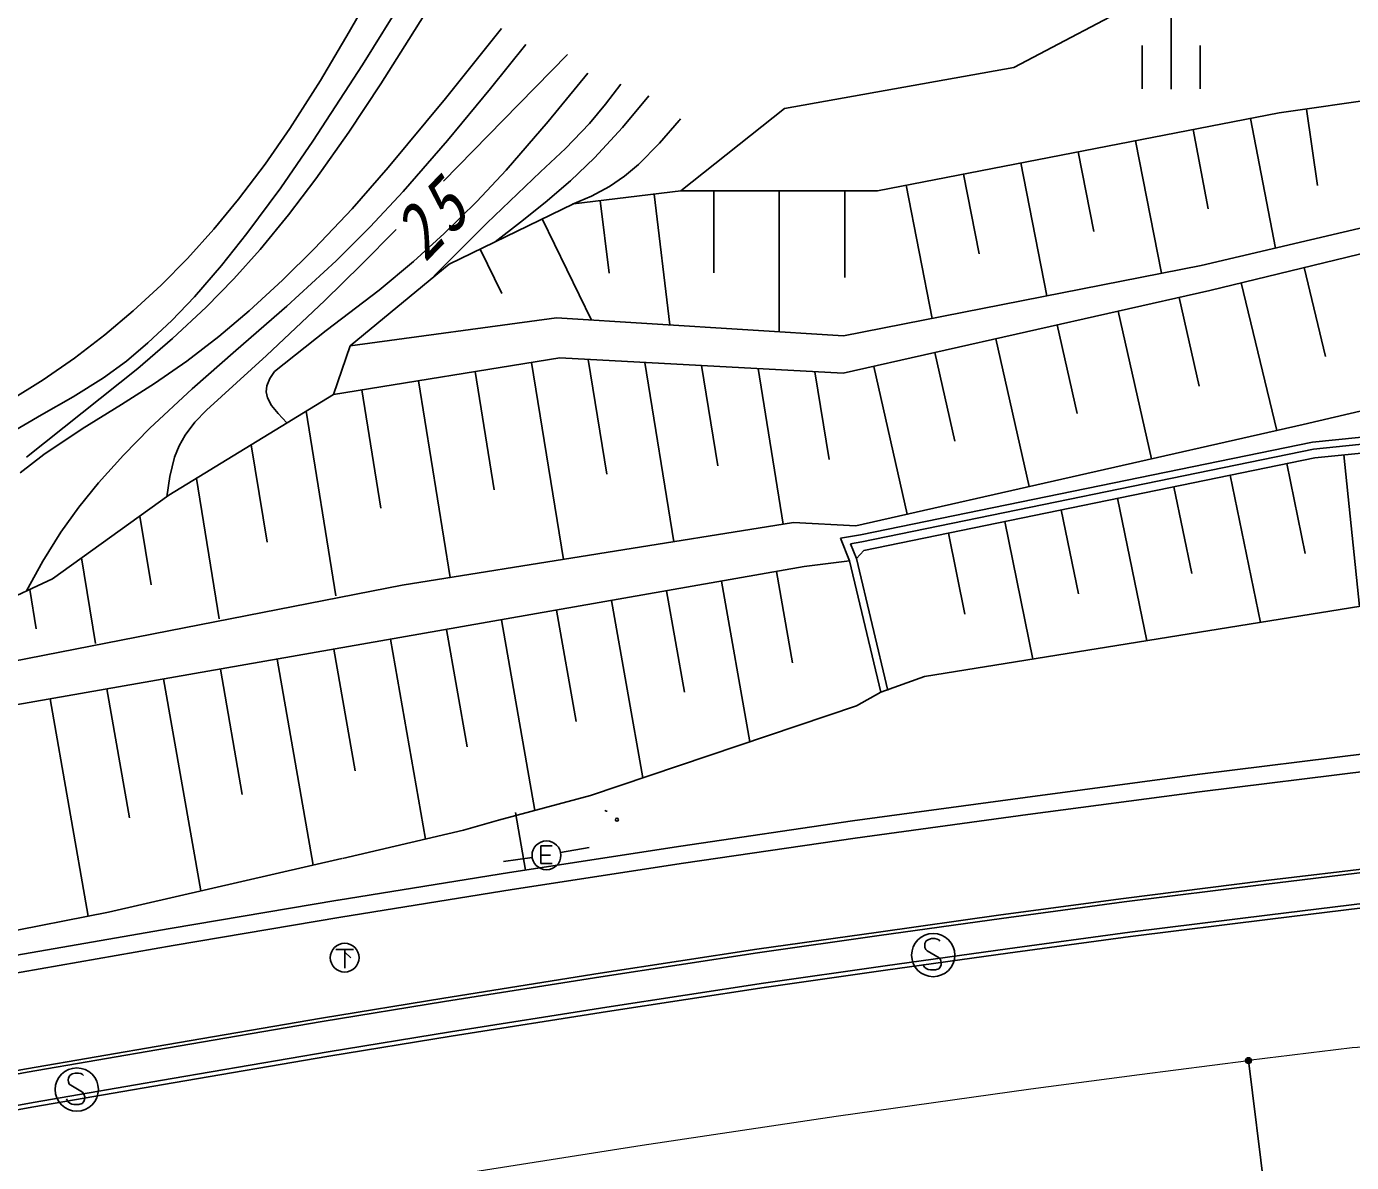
# Model space of a CAD drawing. Units: millimetres, scale not verified. Extents: x 39992 to 679863, y 19996 to 379924.
# Drawn here: x 107053 to 152810, y 281438 to 320670 of the extents above; entities that cross this region are included whole.
import ezdxf

# ---------------------------------------------------------------- set-up
doc = ezdxf.new("R2010")
doc.units = ezdxf.units.MM
doc.header["$LTSCALE"] = 999.799
doc.linetypes.add('CHAIN', pattern=[18.5, 12, -1.5, 3.5, -1.5])
doc.layers.add('M-BGD', color=7, linetype='Continuous', lineweight=25)
doc.layers.add('M-BMK', color=2, linetype='CHAIN', lineweight=13)
doc.styles.add('ＭＳ ゴシック', font='')
doc.styles.get('ＭＳ ゴシック').set_extended_font_data('MS Gothic')

msp = doc.modelspace()

# ---------------------------------------------------------------- linework, layer by layer
at = {"layer": 'M-BGD'}
for p, q in [((141149.8, 319249.5), (151702.5, 324821)), ((120307.1, 321997.2), (118657.9, 319347.9)), ((120257.8, 320222.3), (121216.5, 321766)), ((118197.6, 320481.5), (118776.1, 321486.9)), ((146578.7, 321006.7), (146578.7, 318507.2)), ((117200.2, 318806.9), (118197.6, 320481.5)), ((123461.8, 320601.3), (121527, 318178.5)), ((119286.3, 318688.5), (120257.8, 320222.3)), ((123685.4, 319286), (124302, 320052.8)), ((145578.9, 320013.1), (145578.9, 318513.4)), ((147578.5, 320013.1), (147578.5, 318513.4)), ((123514.5, 317437.9), (125740.2, 319698.3)), ((118657.9, 319347.9), (116946.5, 316712.8)), ((123073.3, 318528.7), (123685.4, 319286)), ((126434.2, 319052.8), (125068.5, 317385.1)), ((133231.4, 317834.5), (141149.8, 319249.5)), ((116144.1, 317151.6), (117200.2, 318806.9)), ((118188.1, 317025.2), (119286.3, 318688.5)), ((121586.6, 316727.2), (123073.3, 318528.7)), ((127042.2, 317989.9), (127571.8, 318678.1)), ((157939.4, 318780.5), (150306.8, 317683.2)), ((121527, 318178.5), (119547.1, 315795.5)), ((128542.8, 318272.5), (127630, 317185.7)), ((126489.5, 317322.6), (127042.2, 317989.9)), ((129651.2, 314995.1), (133231.4, 317834.5)), ((150306.8, 317683.2), (136444.6, 314998.1)), ((151260.9, 317820.3), (151640.5, 315179.8)), ((115289, 315916.2), (116144.1, 317151.6)), ((121455.6, 315323.3), (123514.5, 317437.9)), ((125068.5, 317385.1), (123615.7, 315707.5)), ((125663.2, 316460.5), (126489.5, 317322.6)), ((127630, 317185.7), (126668.1, 316134.5)), ((128907.6, 316638.3), (129595.7, 317421.6)), ((129595.7, 317421.6), (129615.8, 317444.9)), ((129615.8, 317444.9), (129642.5, 317476)), ((147336.3, 317107.8), (147865.2, 314377.4)), ((149316.6, 317491.4), (150183.1, 313018.2)), ((116946.5, 316712.8), (115833.5, 315102.8)), ((117047.8, 315406.9), (118188.1, 317025.2)), ((120058.1, 314969.5), (121586.6, 316727.2)), ((145356, 316724.2), (146242.8, 312145.8)), ((124799, 315646.1), (125663.2, 316460.5)), ((128185.5, 315906.7), (128907.6, 316638.3)), ((143375.7, 316340.6), (143908.5, 313590.1)), ((114379.2, 314708.3), (115289, 315916.2)), ((119547.1, 315795.5), (118294.6, 314375.8)), ((126668.1, 316134.5), (125839.8, 315344.2)), ((127700.7, 315495.5), (128185.5, 315906.7)), ((141395.4, 315957), (142284.5, 311367)), ((116104.9, 314166), (117047.8, 315406.9)), ((123615.7, 315707.5), (122598.6, 314622.5)), ((122944.4, 313872.4), (124799, 315646.1)), ((125839.8, 315344.2), (124969.2, 314596.7)), ((127190.4, 315140.7), (127700.7, 315495.5)), ((139415.1, 315573.5), (139949.2, 312816)), ((115833.5, 315102.8), (114663.3, 313515.9)), ((118924.3, 313749.9), (120058.1, 314969.5)), ((125911.2, 314533.4), (126562.4, 314809)), ((129651.2, 314995.1), (125940.3, 314547.6)), ((126562.4, 314809), (127190.4, 315140.7)), ((128723.4, 314883.2), (129268.5, 310363.4)), ((136444.6, 314998.1), (129651.2, 314995.1)), ((130783.4, 314995.6), (130784.6, 312159)), ((133047.9, 314996.6), (133050, 310125.3)), ((135312.4, 314997.6), (135313.7, 311996.5)), ((137434.8, 315189.9), (138326.1, 310588.3)), ((113522.7, 313667.5), (114379.2, 314708.3)), ((118294.6, 314375.8), (117003.8, 313003.4)), ((122598.6, 314622.5), (121479.7, 313519.6)), ((125940.3, 314547.6), (121643.7, 312456.8)), ((124969.2, 314596.7), (124110.4, 313908.4)), ((126868, 314659.5), (127170.2, 312153.5)), ((115120.3, 312969.8), (116104.9, 314166)), ((124110.4, 313908.4), (123238.9, 313233)), ((124866.1, 314024.9), (126565, 310533.6)), ((147612.8, 312415.3), (154881.5, 314120.2)), ((112610.7, 312654.6), (113522.7, 313667.5)), ((114663.3, 313515.9), (113785.6, 312410.8)), ((117749.1, 312573.8), (118924.3, 313749.9)), ((118606.5, 312437.5), (119822.6, 313657.9)), ((121479.7, 313519.6), (120414, 312552.3)), ((121133.9, 312057.6), (122944.4, 313872.4)), ((117003.8, 313003.4), (115897.1, 311908.5)), ((122717.8, 312979.5), (123465.2, 311443.6)), ((147915.6, 311553.8), (154429.7, 313130)), ((111704.8, 311736.7), (112610.7, 312654.6)), ((114211, 311955.1), (115120.3, 312969.8)), ((116037.3, 311006.7), (117749.1, 312573.8)), ((120414, 312552.3), (119234.6, 311565.7)), ((113785.6, 312410.8), (112857.3, 311338.8)), ((117354.7, 311207.7), (118606.5, 312437.5)), ((121643.7, 312456.8), (118228, 309641.2)), ((135263.8, 309985.8), (147612.8, 312415.3)), ((151172.7, 312341.9), (151916.5, 309267.9)), ((110741.7, 310847.3), (111704.8, 311736.7)), ((113253.9, 310977.4), (114211, 311955.1)), ((115897.1, 311908.5), (114745.1, 310853.5)), ((149001.3, 311816.5), (150235.5, 306715.8)), ((112857.3, 311338.8), (112070.9, 310516)), ((115343.1, 309302.5), (117354.7, 311207.7)), ((119234.6, 311565.7), (117398.2, 310176.8)), ((135255.1, 308693.5), (147915.6, 311553.8)), ((146860.6, 311315.4), (147552.2, 308254.3)), ((109760.3, 310022.2), (110741.7, 310847.3)), ((112093.6, 309895.3), (113253.9, 310977.4)), ((114745.1, 310853.5), (113689.1, 309964)), ((114286.9, 309485.6), (116037.3, 311006.7)), ((144750.5, 310838.7), (145903.2, 305736.7)), ((112070.9, 310516), (111247.5, 309741.4)), ((118228, 309641.2), (125361.2, 310609.4)), ((125361.2, 310609.4), (135263.8, 309985.8)), ((142640.4, 310362), (143332, 307300.7)), ((108710.4, 309219.4), (109760.3, 310022.2)), ((110892.4, 308857.4), (112093.6, 309895.3)), ((113689.1, 309964), (112587.3, 309115.2)), ((117398.2, 310176.8), (115618.1, 308752.2)), ((140530.3, 309885.3), (141683.1, 304783)), ((111247.5, 309741.4), (110500.6, 309116.1)), ((112777.8, 308160.7), (114286.9, 309485.6)), ((117657.3, 307965.2), (118228, 309641.2)), ((138420.2, 309408.6), (139111.9, 306347.1)), ((162995.4, 309700.8), (151140.2, 306920.2)), ((107626.4, 308466.6), (108710.4, 309219.4)), ((110500.6, 309116.1), (109712.5, 308534.7)), ((112587.3, 309115.2), (111476.8, 308340.1)), ((113264.8, 307417.2), (115343.1, 309302.5)), ((117657.3, 307965.2), (125474.5, 309227.4)), ((124497.4, 309069.7), (125595.9, 302266.5)), ((125474.5, 309227.4), (135255.1, 308693.5)), ((126452.6, 309174.1), (127091.8, 305215.2)), ((128408.7, 309067.3), (129408.1, 302877.9)), ((130364.8, 308960.5), (130924.9, 305492.1)), ((136310.1, 308931.9), (137462.9, 303829.2)), ((106469.4, 307737.7), (107626.4, 308466.6)), ((107052.2, 305800.3), (110892.4, 308857.4)), ((109712.5, 308534.7), (108666.6, 307879.4)), ((115450.9, 308507.7), (115352.9, 308260.9)), ((115618.1, 308752.2), (115450.9, 308507.7)), ((120588.8, 308438.5), (121686.3, 301641.7)), ((122543.1, 308754.1), (123201.9, 304674.1)), ((132320.9, 308853.7), (133188.4, 303481.7)), ((134277, 308746.9), (134766.9, 305713.5)), ((111476.8, 308340.1), (110328.6, 307612.3)), ((111312.5, 306794.3), (112777.8, 308160.7)), ((111973.6, 304483.8), (117657.3, 307965.2)), ((115352.9, 308260.9), (115332.4, 308058.6)), ((115332.4, 308058.6), (115374.5, 307846.8)), ((118634.5, 308122.9), (119293.6, 304040.7)), ((168048.9, 308010.8), (151462.4, 306319)), ((108666.6, 307879.4), (107569.5, 307263.4)), ((110328.6, 307612.3), (108973.4, 306776.5)), ((115374.5, 307846.8), (115518.2, 307578.1)), ((115518.2, 307578.1), (115742.1, 307299.4)), ((168038.2, 307758.5), (151500.4, 306071.6)), ((107569.5, 307263.4), (106352.3, 306547.8)), ((112867.5, 306999.9), (113264.8, 307417.2)), ((115742.1, 307299.4), (115890.9, 307139.6)), ((115890.9, 307139.6), (116046.5, 306979.5)), ((116710, 307384.9), (117740, 301006.7)), ((168025.2, 307455.6), (151545.9, 305774.7)), ((108973.4, 306776.5), (107646.7, 305887.6)), ((110402.5, 305869.9), (111312.5, 306794.3)), ((112531.7, 306561.7), (112867.5, 306999.9)), ((151140.2, 306920.2), (135692.8, 303429.2)), ((112162.2, 305792.9), (112319.8, 306190.7)), ((112319.8, 306190.7), (112531.7, 306561.7)), ((114815.5, 306224.5), (115359.1, 302857.9)), ((151462.4, 306319), (135855.1, 303114.3)), ((107646.7, 305887.6), (106828.7, 305253.1)), ((109539.3, 304907.6), (110402.5, 305869.9)), ((112001.6, 305125.2), (112162.2, 305792.9)), ((151500.4, 306071.6), (135905.4, 302869.4)), ((151545.9, 305774.7), (135965.7, 302575.6)), ((152548.1, 305876.9), (153082.3, 300639.3)), ((150572.1, 305574.8), (151208.9, 302473.6)), ((108862.3, 304068.1), (109539.3, 304907.6)), ((111897.2, 304429), (112001.6, 305125.2)), ((112920.9, 305064), (113704.8, 300209.1)), ((146677.1, 304775), (147293.2, 301774.4)), ((148624.6, 305174.9), (149668.7, 300090.1)), ((107952.5, 301596.9), (111973.6, 304483.8)), ((144729.6, 304375.1), (145739.2, 299458)), ((108240.6, 303202.1), (108862.3, 304068.1)), ((142782, 303975.2), (143377.5, 301075.2)), ((110968.3, 303762.1), (111352.3, 301384.2)), ((133538.7, 303535.7), (120023.9, 301376)), ((135692.8, 303429.2), (133538.7, 303535.7)), ((140834.5, 303575.3), (141809.8, 298825.9)), ((107620.9, 302205.1), (108240.6, 303202.1)), ((135855.1, 303114.3), (135158.1, 302996.8)), ((135158.1, 302996.8), (135479.5, 302215.2)), ((138887, 303175.5), (139461.8, 300376.1)), ((135896.7, 302867.8), (135508.3, 302802.3)), ((135508.3, 302802.3), (135718.1, 302292.1)), ((135965.7, 302575.6), (135718.1, 302292.1)), ((107053.2, 301177.6), (107620.9, 302205.1)), ((108957.8, 302318.6), (109435.9, 299357.7)), ((133905.3, 302020), (120604.8, 299681.9)), ((135479.5, 302215.2), (133905.3, 302020)), ((135479.5, 302215.2), (136556.9, 297685.9)), ((135718.1, 302292.1), (136800.1, 297743.7)), ((103259.4, 299408.8), (107952.5, 301596.9)), ((132955.3, 301853), (133510.1, 298696.9)), ((120023.9, 301376), (103133.8, 298076.6)), ((107170.3, 301232.2), (107390.6, 299868.1)), ((129155.1, 301185), (129771.1, 297681)), ((131055.2, 301519), (132030.9, 295968.9)), ((155932.2, 301097.7), (138062.3, 298223)), ((127255.1, 300851), (128332.7, 294721.1)), ((123454.9, 300182.9), (124612.7, 293596.9)), ((125355, 300516.9), (126031.8, 296667.1)), ((121554.9, 299848.9), (122268.6, 295788.9)), ((120604.8, 299681.9), (104930.5, 296935.7)), ((119625.2, 299510.2), (120835, 292604.9)), ((115706.6, 298823.7), (116953.7, 291705.6)), ((117665.9, 299167), (118403.2, 294958.9)), ((113747.3, 298480.4), (114506.2, 294148.7)), ((111788, 298137.1), (113070.7, 290816.2)), ((136556.9, 297685.9), (138062.3, 298223)), ((107869.4, 297450.6), (109183.8, 289948.5)), ((109828.7, 297793.8), (110609, 293340.5)), ((135711.1, 297210.7), (136556.9, 297685.9)), ((126534.5, 294114.4), (135711.1, 297210.7)), ((153436.8, 295568.8), (147481.6, 294836.8)), ((147481.6, 294836.8), (141545.9, 294045.3)), ((153507.2, 294973), (147557.9, 294241.8)), ((147557.9, 294241.8), (141626.9, 293450.9)), ((123347.4, 293256.1), (126534.5, 294114.4)), ((141545.9, 294045.3), (135581.3, 293232.2)), ((124287.1, 291536.9), (123943.3, 293519.6)), ((141626.9, 293450.9), (135665.3, 292638.2)), ((117970.7, 291938.2), (122148.7, 292910.5)), ((122148.7, 292910.5), (123347.4, 293256.1)), ((135581.3, 293232.2), (129654.8, 292363.8)), ((135665.3, 292638.2), (129745.8, 291770.8)), ((117946.2, 291932.9), (109890.1, 290087.7)), ((124513.4, 291973.6), (123524.3, 291827.8)), ((129654.8, 292363.8), (123737.5, 291454.9)), ((125202.9, 292371.5), (124813, 292371.5)), ((124813, 292371.5), (124813, 291761.6)), ((124813, 292046.6), (125142.9, 292046.6)), ((125499.4, 292138.1), (126482.3, 292321.2)), ((129745.8, 291770.8), (123828.6, 290862)), ((124813, 291761.6), (125202.9, 291761.6)), ((149762.4, 291160.2), (154658.1, 291752.3)), ((149784.9, 291042.6), (154680.6, 291634.7)), ((123733.3, 291454.2), (117810.8, 290500.9)), ((144932.7, 290554.8), (149762.4, 291160.2)), ((144955.2, 290437.1), (149784.9, 291042.6)), ((123828.6, 290862), (117906.1, 289908.7)), ((149988.3, 289993), (154883.9, 290585.1)), ((117806.3, 290500.2), (112016.6, 289523.7)), ((140698.7, 289987.7), (144932.7, 290554.8)), ((140721.2, 289870.1), (144955.2, 290437.1)), ((150006.3, 289844.1), (154900.6, 290436)), ((109890.1, 290087.7), (93507.1, 286857.5)), ((117906.1, 289908.7), (112120, 288932.8)), ((136475.8, 289397.1), (140698.7, 289987.7)), ((136498.3, 289279.5), (140721.2, 289870.1)), ((145158.6, 289387.6), (149988.3, 289993)), ((145177.2, 289238.8), (150006.3, 289844.1)), ((112016.6, 289523.7), (106105.5, 288489.9)), ((132277.4, 288801.8), (136475.8, 289397.1)), ((132299.9, 288684.1), (136498.3, 289279.5)), ((140924.5, 288820.5), (145158.6, 289387.6)), ((140944.4, 288671.9), (145177.2, 289238.8)), ((112120, 288932.8), (106213.2, 287899.8)), ((117736.7, 288796.7), (118346.6, 288796.7)), ((118041.6, 288796.7), (118041.6, 288146.8)), ((126862.9, 287972), (132277.4, 288801.8)), ((136701.6, 288229.9), (140924.5, 288820.5)), ((138076.6, 289005.7), (138072.9, 288919.5)), ((138072.9, 288919.5), (138076.6, 288863.2)), ((138125.4, 289088.2), (138076.6, 289005.7)), ((138076.6, 288863.2), (138106.6, 288788.2)), ((138106.6, 288788.2), (138159.1, 288747)), ((138207.9, 289144.4), (138125.4, 289088.2)), ((138159.1, 288747), (138567.8, 288510.8)), ((138305.3, 289170.7), (138207.9, 289144.4)), ((138421.6, 289170.7), (138305.3, 289170.7)), ((138500.3, 289155.7), (138421.6, 289170.7)), ((138556.5, 289129.4), (138500.3, 289155.7)), ((138597.8, 289084.4), (138556.5, 289129.4)), ((118041.6, 288699.2), (118256.6, 288511.7)), ((126885.4, 287854.4), (132299.9, 288684.1)), ((136722.4, 288081.4), (140944.4, 288671.9)), ((138061.6, 288188.4), (138009.1, 288274.6)), ((138567.8, 288510.8), (138612.8, 288443.3)), ((138612.8, 288443.3), (138642.8, 288349.6)), ((138642.8, 288349.6), (138635.3, 288259.6)), ((121463.9, 287114), (126862.9, 287972)), ((121486.4, 286996.3), (126885.4, 287854.4)), ((132503, 287634.5), (136701.3, 288229.9)), ((132524, 287486), (136722.4, 288081.4)), ((138121.6, 288132.1), (138061.6, 288188.4)), ((138192.9, 288098.4), (138121.6, 288132.1)), ((138267.8, 288087.1), (138192.9, 288098.4)), ((138440.3, 288087.1), (138267.8, 288087.1)), ((138556.5, 288120.9), (138440.3, 288087.1)), ((138609, 288188.4), (138556.5, 288120.9)), ((138635.3, 288259.6), (138609, 288188.4)), ((127088.4, 286804.8), (132503, 287634.5)), ((127111.1, 286656.5), (132524, 287486)), ((117240.1, 286424.3), (121463.9, 287114)), ((117262.6, 286306.7), (121486.4, 286996.3)), ((121689.4, 285946.7), (127088.4, 286804.8)), ((121713, 285798.6), (127111.1, 286656.5)), ((111863.2, 285505.5), (117240.1, 286424.3)), ((111885.6, 285387.9), (117262.6, 286306.7)), ((117465.6, 285257), (121689.4, 285946.7)), ((117489.8, 285109), (121713, 285798.6)), ((107054.5, 284675.6), (111863.2, 285505.5)), ((107077, 284557.9), (111885.6, 285387.9)), ((112088.7, 284338.2), (117465.6, 285257)), ((112113.9, 284190.4), (117489.8, 285109)), ((102273.9, 283800), (107054.5, 284675.6)), ((149251.5, 284955.4), (150391.8, 275807.5)), ((102296.4, 283682.4), (107077, 284557.9)), ((107280.1, 283508.3), (112088.7, 284338.2)), ((107305.6, 283360.5), (112113.9, 284190.4)), ((108500.3, 284363.1), (108496.5, 284276.9)), ((108496.5, 284276.9), (108500.3, 284220.6)), ((108549, 284445.6), (108500.3, 284363.1)), ((108500.3, 284220.6), (108530.3, 284145.7)), ((108631.5, 284501.8), (108549, 284445.6)), ((108729, 284528.1), (108631.5, 284501.8)), ((108845.2, 284528.1), (108729, 284528.1)), ((108924, 284513.1), (108845.2, 284528.1)), ((108980.2, 284486.8), (108924, 284513.1)), ((109021.4, 284441.8), (108980.2, 284486.8)), ((108530.3, 284145.7), (108582.8, 284104.4)), ((108582.8, 284104.4), (108991.4, 283868.2)), ((108991.4, 283868.2), (109036.4, 283800.7)), ((109036.4, 283800.7), (109066.4, 283707)), ((109066.4, 283707), (109058.9, 283617)), ((102498, 282632.5), (107278.5, 283508.1)), ((102525, 282485), (107305.6, 283360.5)), ((108485.3, 283545.8), (108432.8, 283632)), ((108545.3, 283489.5), (108485.3, 283545.8)), ((108616.5, 283455.8), (108545.3, 283489.5)), ((108691.5, 283444.5), (108616.5, 283455.8)), ((108864, 283444.5), (108691.5, 283444.5)), ((108980.2, 283478.3), (108864, 283444.5)), ((109032.7, 283545.8), (108980.2, 283478.3)), ((109058.9, 283617), (109032.7, 283545.8))]:
    msp.add_line(p, q, dxfattribs=at)
for centre, radius in [((127442.5, 293277.5), 49.7), ((125008, 292046.6), 497.4), ((138365.3, 288600.8), 746.1), ((118041.6, 288511.7), 497.4), ((108789, 283958.2), 746.1), ((149251.5, 284955.4), 100), ((149251.5, 284955.4), 87.5), ((149251.5, 284955.4), 75), ((149251.5, 284955.4), 62.5), ((149251.5, 284955.4), 50), ((149251.5, 284955.4), 37.5), ((149251.5, 284954.9), 25), ((149251.5, 284955.4), 12.5)]:
    msp.add_circle(centre, radius, dxfattribs=at)
msp.add_arc((127077.6, 293619.2), 49.7, 200.56659, 298.6553, dxfattribs=at)
at = {"layer": 'M-BMK'}
for p, q in [((145492.2, 284476.6), (149251.6, 284955.5)), ((141735.3, 283977.8), (145492.2, 284476.6)), ((135019.1, 283037), (141735.3, 283977.8)), ((128311.5, 282036.4), (135019.1, 283037)), ((121219, 280914.8), (128311.5, 282036.4))]:
    msp.add_line(p, q, dxfattribs=at)
msp.add_arc((235818.7, -409529.1), 699859.1, 95.11505, 97.10522, dxfattribs=at)

# ---------------------------------------------------------------- texts
at = {"layer": 'M-BGD', "insert": (120834.4, 312473.7), "char_height": 1832, "attachment_point": 7, "rotation": 45.6, "style": 'ＭＳ ゴシック'}
msp.add_mtext('\\T1.2;\\W0.85;\\Q15;25', dxfattribs=at)

doc.saveas('drawing.dxf')
